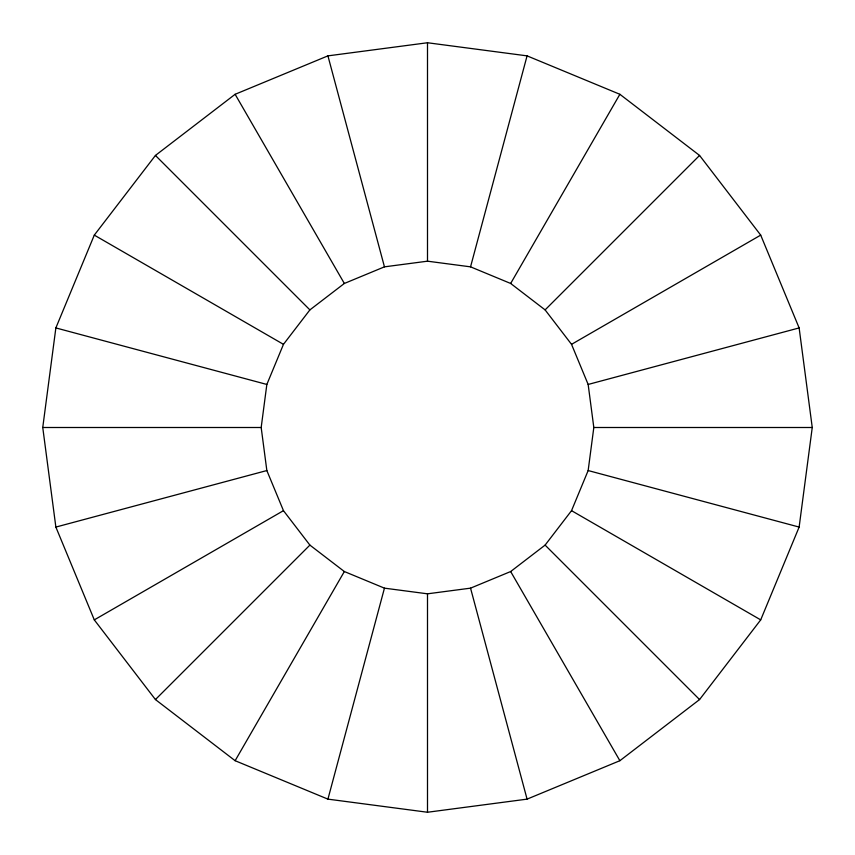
<?xml version="1.0" encoding="UTF-8"?>
<svg xmlns="http://www.w3.org/2000/svg" width="855" height="855" viewBox="0 0 855 855"><rect width="100%" height="100%" fill="white"/><g stroke="black" fill="none" stroke-linecap="round" stroke-linejoin="round"><path stroke-width="1.28" d="M42.75 427.5L55.864 327.925L94.296 235.125L155.439 155.439L235.125 94.296L327.925 55.864L427.5 42.75L527.075 55.864L619.875 94.296L699.561 155.439L760.704 235.125L799.136 327.925L812.25 427.5L799.136 527.075L760.704 619.875L699.561 699.561L619.875 760.704L527.075 799.136L427.5 812.25L327.925 799.136L235.125 760.704L155.439 699.561L94.296 619.875L55.864 527.075L42.75 427.5L261.181 427.5L266.846 384.451L283.465 344.341L309.895 309.895L344.341 283.465L384.451 266.846L427.5 261.181L470.549 266.846L510.659 283.465L545.105 309.895L571.535 344.341L588.155 384.451L593.819 427.5L588.155 470.549L571.535 510.659L545.105 545.105L510.659 571.535L470.549 588.155L427.5 593.819L384.451 588.155L344.341 571.535L309.895 545.105L283.465 510.659L266.846 470.549L261.181 427.5M327.925 799.136L384.451 588.155M470.549 266.846L527.075 55.864M235.125 760.704L344.341 571.535M510.659 283.465L619.875 94.296M155.439 699.561L309.895 545.105M545.105 309.895L699.561 155.439M94.296 619.875L283.465 510.659M571.535 344.341L760.704 235.125M55.864 527.075L266.846 470.549M588.155 384.451L799.136 327.925M593.819 427.5L812.25 427.5M55.864 327.925L266.846 384.451M588.155 470.549L799.136 527.075M94.296 235.125L283.465 344.341M571.535 510.659L760.704 619.875M155.439 155.439L309.895 309.895M545.105 545.105L699.561 699.561M235.125 94.296L344.341 283.465M510.659 571.535L619.875 760.704M327.925 55.864L384.451 266.846M470.549 588.155L527.075 799.136M427.5 42.75L427.5 261.181M427.5 593.819L427.5 812.25"/></g></svg>
